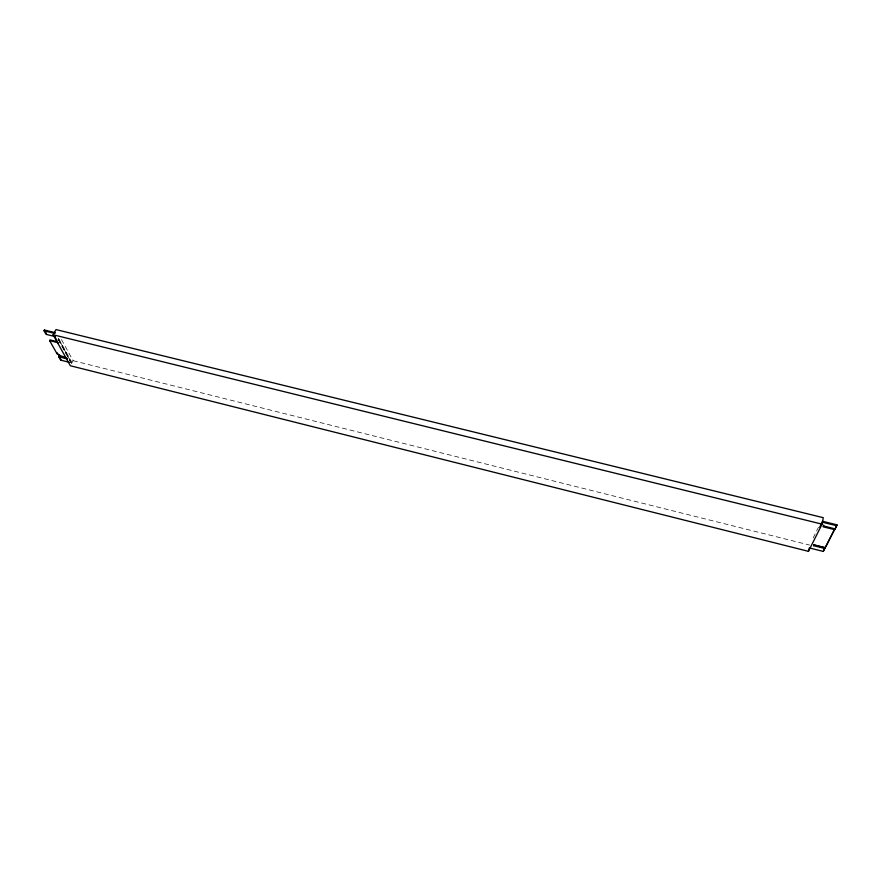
<?xml version="1.0" encoding="UTF-8"?>
<svg xmlns="http://www.w3.org/2000/svg" width="881" height="881" viewBox="0 0 881 881"><rect width="100%" height="100%" fill="white"/><g stroke="black" fill="none" stroke-linecap="round" stroke-linejoin="round"><path stroke-width="0.66" stroke-dasharray="4.41 3.3" d="M813.163 537.917L818.504 527.201M58.73 338.612L71.68 362.08L71.284 362.796L58.509 338.557M71.449 363.721L73.101 360.692L60.613 337.952M73.101 360.692L809.595 545.064M58.102 339.295L71.075 362.752M58.311 339.35L71.284 362.796"/><path stroke-width="1.32" d="M825.189 547.784L834.891 528.743L825.189 547.784L813.945 544.965L813.57 545.702L824.803 548.511L824.957 547.608L813.736 544.799L813.57 545.702M823.295 525.891L835.144 528.897L836.95 524.834L822.369 521.244M835.144 528.897L836.95 524.834M809.309 547.916L823.272 551.418L824.957 547.608M823.691 525.109L823.129 526.805L834.725 529.668M822.094 524.162L823.261 517.676L56.021 329.582L53.113 334.758L70.348 365.747L808.45 551.341L822.094 524.162L53.113 334.758M808.45 551.341L808.912 548.83M819.748 527.08L822.204 522.169L836.785 525.759M823.272 551.418L824.803 548.511M69.764 362.421L60.624 360.131L58.73 356.783L59.137 356.056L66.317 357.862M57.298 352.807L56.902 353.534L62.055 356.926L62.463 356.199L62.133 356.937L56.902 353.534L49.622 340.65L50.03 339.912L57.353 341.729M60.624 360.131L61.02 359.404M55.261 335.771L54.842 336.509L46.065 334.34L44.05 330.771L44.468 330.034L55.272 332.688L54.853 333.436L44.05 330.771M49.622 340.65L58.344 342.808M62.055 356.926L66.67 358.082L67.121 358.886M58.73 356.783L67.297 358.919L66.846 358.115M44.468 330.034L46.473 333.602M59.137 356.056L60.393 358.292M54.666 336.465L57.001 340.661"/></g></svg>
